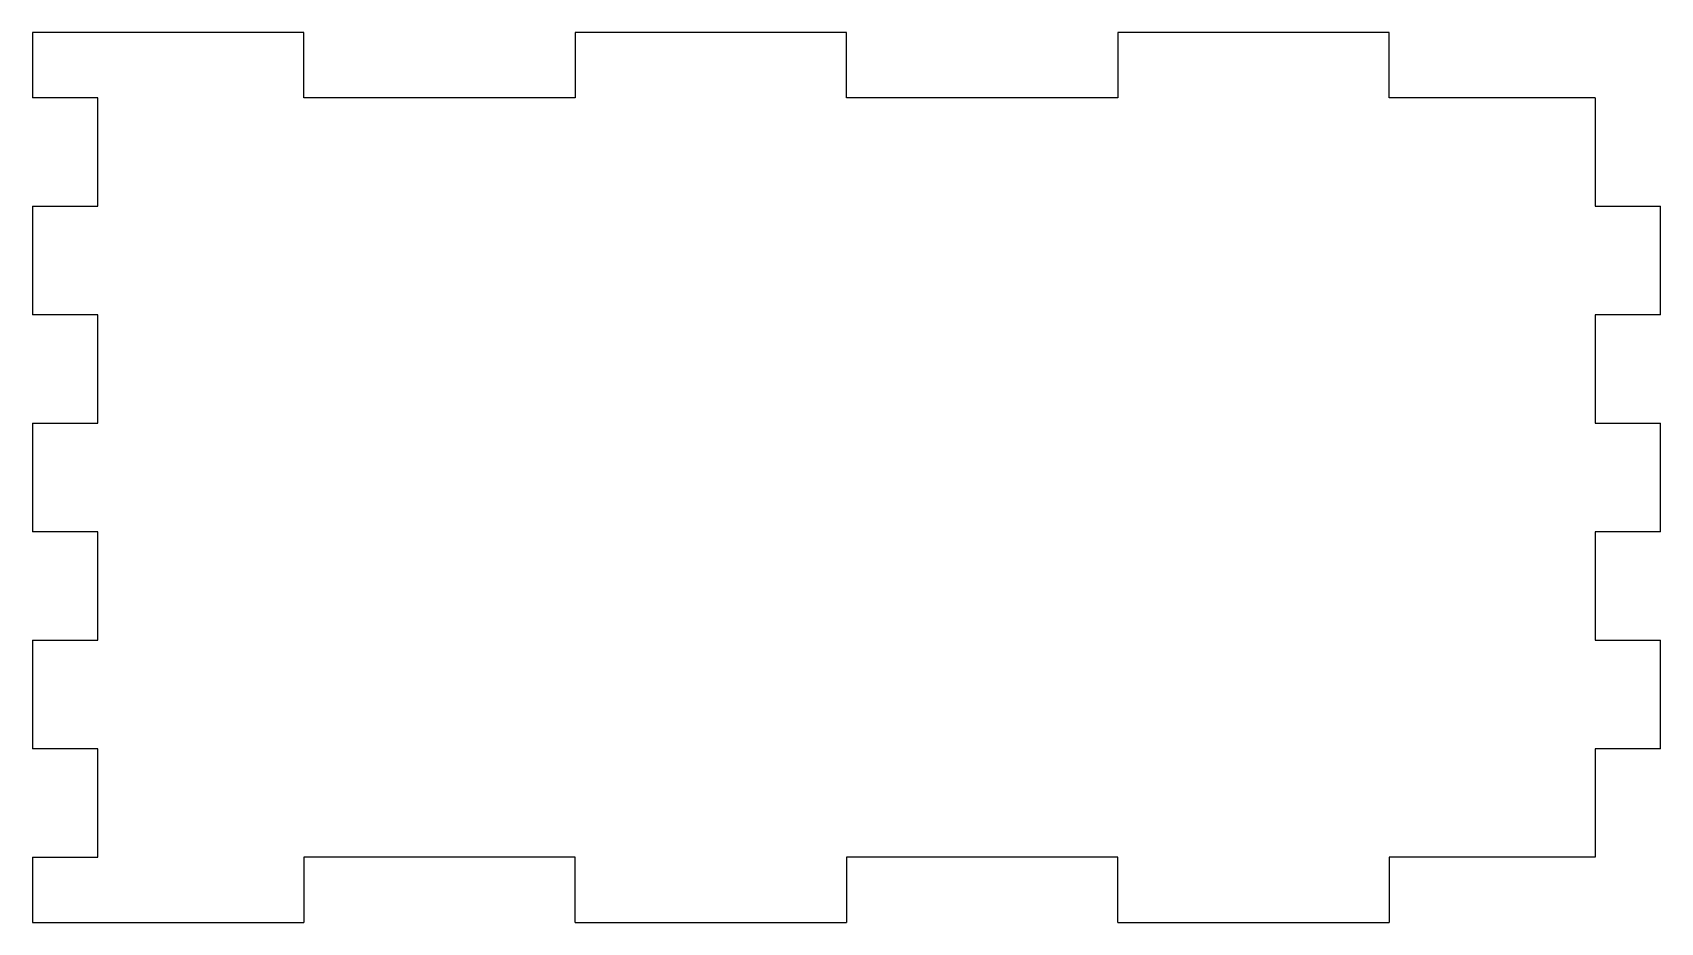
# Model space of a CAD drawing. Header units: millimetres. Extents: x -75 to 75, y -41 to 41.
import ezdxf

# ---------------------------------------------------------------- set-up
doc = ezdxf.new("R2010")
doc.units = ezdxf.units.MM

msp = doc.modelspace()

# ---------------------------------------------------------------- linework, layer by layer
at = {"color": 7, "linetype": 'Continuous', "lineweight": 25}
for p, q in [((-50, 41), (-75, 41)), ((-75, 41), (-75, 35)), ((-50, 35), (-50, 41)), ((0, 41), (-25, 41)), ((-25, 41), (-25, 35)), ((0, 35), (0, 41)), ((50, 41), (25, 41)), ((25, 41), (25, 35)), ((50, 35), (50, 41)), ((-69, 35), (-75, 35)), ((-69, 25), (-69, 35)), ((-25, 35), (-50, 35)), ((25, 35), (0, 35)), ((69, 35), (50, 35)), ((69, 35), (69, 25)), ((-75, 25), (-69, 25)), ((-75, 25), (-75, 15)), ((69, 25), (75, 25)), ((75, 15), (75, 25)), ((-69, 15), (-75, 15)), ((-69, 5), (-69, 15)), ((69, 15), (69, 5)), ((75, 15), (69, 15)), ((-75, 5), (-69, 5)), ((-75, 5), (-75, -5)), ((69, 5), (75, 5)), ((75, -5), (75, 5)), ((-69, -5), (-75, -5)), ((-69, -15), (-69, -5)), ((69, -5), (69, -15)), ((75, -5), (69, -5)), ((-75, -15), (-69, -15)), ((-75, -15), (-75, -25)), ((69, -15), (75, -15)), ((75, -25), (75, -15)), ((-69, -25), (-75, -25)), ((-69, -35), (-69, -25)), ((69, -25), (69, -35)), ((75, -25), (69, -25)), ((-75, -35), (-69, -35)), ((-75, -35), (-75, -41)), ((-50, -35), (-50, -41)), ((-25, -35), (-50, -35)), ((-25, -41), (-25, -35)), ((0, -35), (0, -41)), ((25, -35), (0, -35)), ((25, -41), (25, -35)), ((50, -35), (50, -41)), ((69, -35), (50, -35)), ((-75, -41), (-50, -41)), ((-25, -41), (0, -41)), ((25, -41), (50, -41))]:
    msp.add_line(p, q, dxfattribs=at)

doc.saveas('drawing.dxf')
